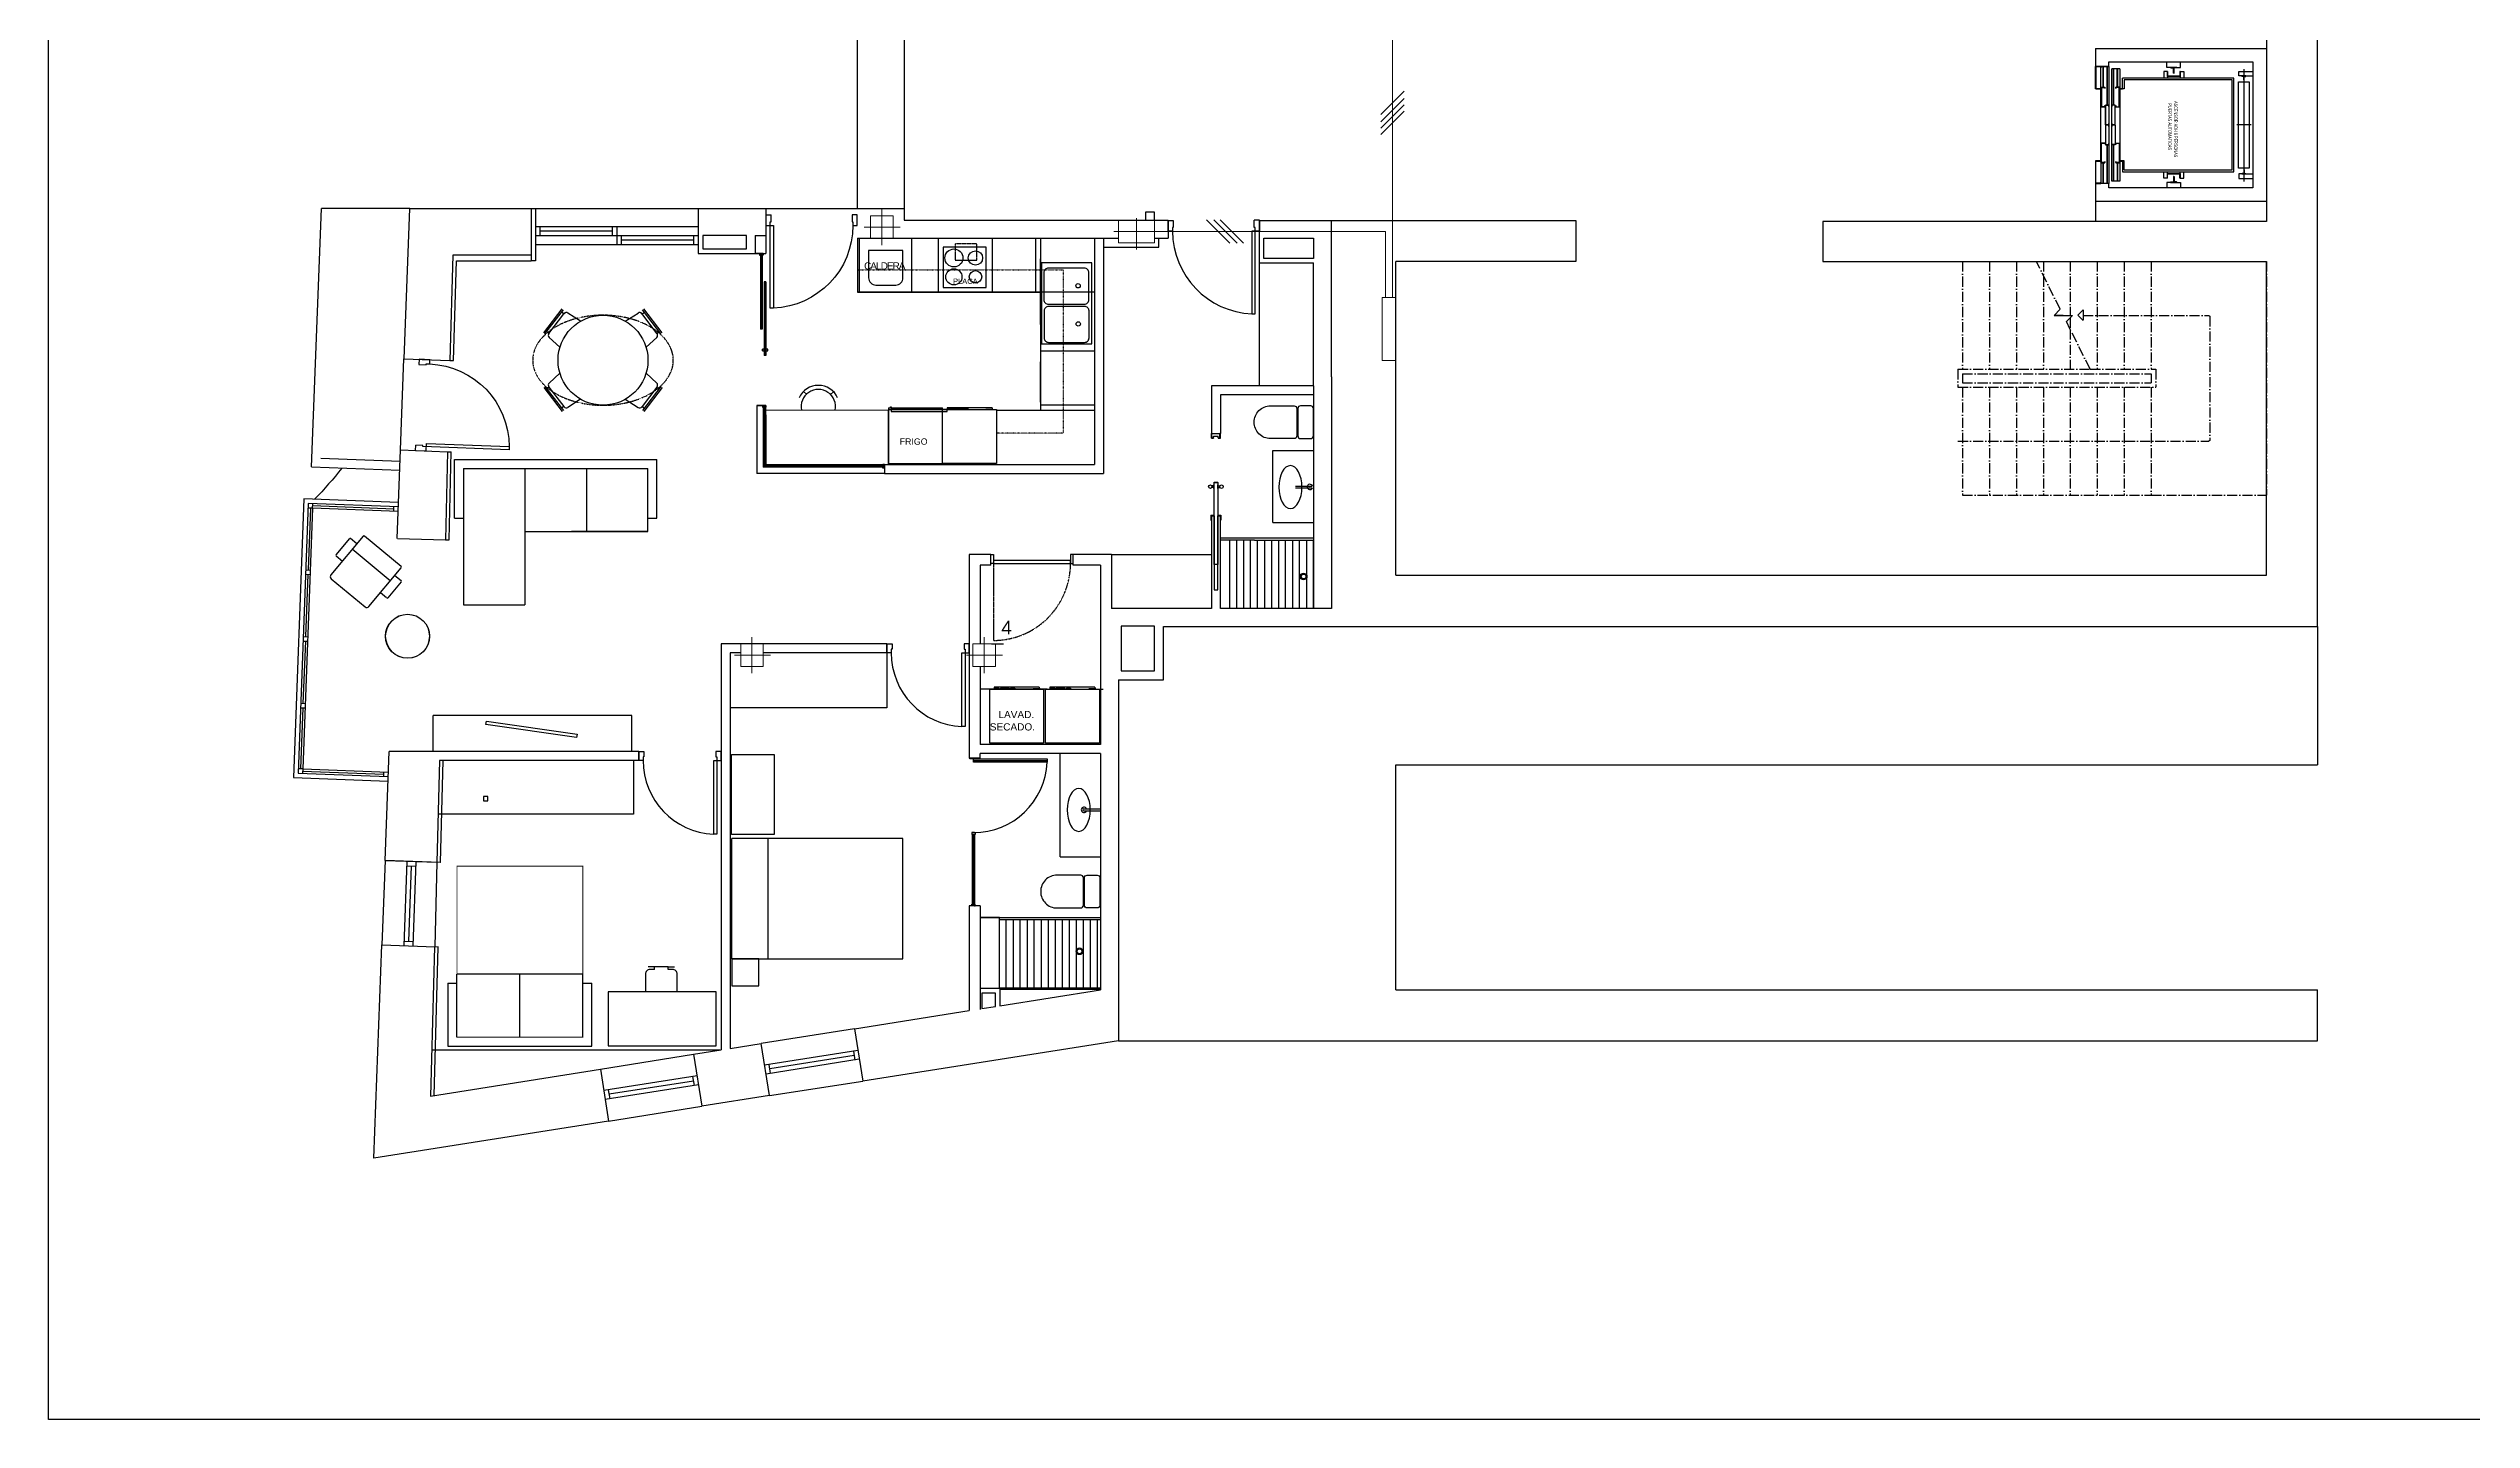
# Model space of a CAD drawing. Header units: millimetres. Extents: x 35844 to 119942, y 7566 to 131569.
# Drawn here: x 35844 to 62790, y 71242 to 86484 of the extents above; entities that cross this region are included whole.
import ezdxf

# ---------------------------------------------------------------- set-up
doc = ezdxf.new("R2010")
doc.units = ezdxf.units.MM
doc.linetypes.add('ACAD_ISO03W100', pattern=[30, 12, -18])
doc.linetypes.add('LTYPE_6', pattern=[168.75, 112.5, -28.125, 0, -28.125])
for name, color, linetype, lineweight in [('2. RITX_Secundarios', 3, 'Continuous', 9), ('5. CaSe_TBA_Coaxial', 30, 'Continuous', 9), ('5. Re_Secundario_vivienda', 5, 'Continuous', 9), ('6. PROYECCIÓN', 251, 'Continuous', 9), ('ESTR REFORMADO', 1, 'Continuous', 18), ('MURO', 1, 'Continuous', 0), ('MURO MODIF', 1, 'Continuous', 0)]:
    doc.layers.add(name, color=color, linetype=linetype, lineweight=lineweight)
for name, color, linetype in [('5. CaSe_RTV', 94, 'Continuous'), ('5. CaSe_STDP', 6, 'Continuous'), ('5. CaSe_TBA_Fibra', 8, 'Continuous'), ('Ascensor', 6, 'Continuous'), ('LAYER_3', 15, 'LTYPE_6')]:
    doc.layers.add(name, color=color, linetype=linetype)
doc.styles.get("Standard").update_dxf_attribs({"font": 'arial.ttf', "height": 500})
doc.styles.add('texto 2', font='arial.ttf', dxfattribs={"height": 0.06})

# ---------------------------------------------------------------- blocks, each defined once
blk = doc.blocks.new('A$C0D012787')
blk.add_lwpolyline([(0.047, 0.08), (0.047, 0.9), (0.082, 0.9), (0.082, 0.08)], close=True)
for points in [[(0.047, 0.08), (0, 0.08), (0, -0.02), (0.057, -0.02), (0.057, 0.04), (0.047, 0.04), (0.047, 0.08)], [(0.868, 0.08), (0.915, 0.08), (0.915, -0.02), (0.858, -0.02), (0.858, 0.04), (0.868, 0.04), (0.868, 0.08)]]:
    blk.add_lwpolyline(points)
blk.add_arc((0.047, 0.08), 0.821, 0.0273, 87.4878)
blk = doc.blocks.new('p')
at = {"layer": 'ESTR REFORMADO', "color": 8}
for points in [[(-0.195, 0), (0.205, 0)], [(0, -0.2), (0, 0.2)]]:
    blk.add_lwpolyline(points, dxfattribs=at)
at = {"layer": 'MURO MODIF'}
blk.add_lwpolyline([(-0.125, -0.125), (-0.125, 0.125), (0.125, 0.125), (0.125, -0.125)], close=True, dxfattribs=at)
blk = doc.blocks.new('A$C6F746D9D')
at = {"linetype": 'ByBlock'}
for p, q in [((0.005, 1.049), (0.125, 1.049)), ((0.005, 1.049), (0.005, 0.991)), ((0.085, 0.991), (0.005, 0.991)), ((1.045, 1.001), (0.085, 1.001)), ((0.085, 1.001), (0.085, 0.991)), ((0.125, 1.049), (0.125, 0.966)), ((0.125, 0.966), (1.045, 0.966)), ((1.045, 0.966), (1.045, 1.001))]:
    blk.add_line(p, q, dxfattribs=at)
blk.add_lwpolyline([(0.086, 0.091), (0.086, 0.081), (0.126, 0.081), (0.126, 0.034), (0.006, 0.034), (0.006, 0.091)], close=True, dxfattribs=at)
blk.add_arc((0.124, 1.003), 0.921, 270.1171, 357.7518)
blk = doc.blocks.new('pilar pantalla')
at = {"layer": '6. PROYECCIÓN'}
for points in [[(0, 0.125), (0, -0.075), (0, -0.225)], [(-0.25, -0.025), (0.15, -0.025), (0.25, -0.025)]]:
    blk.add_lwpolyline(points, dxfattribs=at)
at = {"layer": 'ESTR REFORMADO'}
blk.add_lwpolyline([(-0.2, 0.1), (0.2, 0.1), (0.2, -0.15), (-0.2, -0.15)], close=True, dxfattribs=at)
blk = doc.blocks.new('lavad. i')
for p, q in [((-0.3, -0.65), (-0.3, -0.05)), ((-0.3, -0.05), (0.3, -0.05)), ((0.3, -0.05), (0.3, -0.65)), ((0.3, -0.65), (-0.3, -0.65)), ((-0.26, -0.652, 0), (-0.26, -0.65)), ((-0.26, -0.652, 0), (-0.182, -0.652, 0)), ((-0.25, -0.67, -0.318), (-0.25, -0.652, 0)), ((-0.25, -0.67), (0.25, -0.67)), ((-0.182, -0.652, 0), (-0.182, -0.65)), ((0.02, -0.662), (0.02, -0.65)), ((0.02, -0.662), (0.067, -0.662)), ((0.067, -0.662), (0.067, -0.65)), ((0.083, -0.662), (0.083, -0.65)), ((0.083, -0.662), (0.181, -0.662)), ((0.181, -0.662), (0.181, -0.65)), ((0.197, -0.662), (0.197, -0.65)), ((0.197, -0.662), (0.245, -0.662)), ((0.245, -0.662), (0.245, -0.65)), ((0.25, -0.67), (0.25, -0.65))]:
    blk.add_line(p, q)
blk = doc.blocks.new('frig. i')
for p, q in [((-0.345, -0.05), (0.255, -0.05)), ((-0.345, -0.67), (-0.345, -0.05)), ((0.255, -0.05), (0.255, -0.67)), ((-0.345, -0.65), (0.255, -0.65)), ((-0.345, -0.67), (0.255, -0.67)), ((-0.325, -0.67), (-0.325, -0.68)), ((-0.325, -0.68), (-0.315, -0.68)), ((-0.315, -0.68), (-0.315, -0.67))]:
    blk.add_line(p, q)
blk = doc.blocks.new('WC')
for points in [[(-0.214, -0.183), (-0.477, -0.183, -0.414214), (-0.659, 0), (-0.659, 0, -0.414214), (-0.477, 0.182), (-0.214, 0.182, -0.414214), (-0.184, 0.152), (-0.184, -0.153, -0.414214)], [(-0.143, -0.183), (-0.03, -0.183, 0.414214), (0, -0.153), (0, 0.152, 0.414214), (-0.03, 0.182), (-0.143, 0.182, 0.414214), (-0.173, 0.152), (-0.173, -0.153, 0.414214)]]:
    blk.add_lwpolyline(points, format="xyb", close=True)
blk = doc.blocks.new('inodoro')
at = {"rotation": 179.9999999999821}
blk.add_blockref('WC', (0, 0.1525), dxfattribs=at)
blk = doc.blocks.new('A$C7A17705F')
at = {"color": 0}
for p, q in [((0, 3430), (2600, 3430)), ((600, 2790), (610, 2800)), ((600, 1393), (600, 2790)), ((610, 2800), (1990, 2800)), ((1990, 2800), (2000, 2790)), ((2000, 0), (2000, 2790)), ((1200, 1472), (1200, 2200)), ((1200, 2200), (1400, 2200)), ((1400, 0), (1400, 2200)), ((0, 2150), (1200, 2150)), ((1250, 50), (1250, 2150)), ((1250, 2150), (1350, 2150)), ((1350, 50), (1350, 2150)), ((1400, 2150), (2600, 2150)), ((0, 1850), (1200, 1850)), ((1400, 1850), (2600, 1850)), ((0, 1550), (1200, 1550)), ((1200, 0), (1200, 1472)), ((1400, 1550), (2600, 1550)), ((0, 1250), (600, 1250)), ((600, 1172), (600, 1275)), ((600, 1072), (600, 1172)), ((625, 1250), (757, 1250)), ((757, 1250), (1200, 1250)), ((1400, 1250), (2600, 1250)), ((0, 950), (1200, 950)), ((1400, 950), (2600, 950)), ((0, 650), (1200, 650)), ((1400, 650), (2600, 650)), ((0, 350), (1200, 350)), ((1400, 350), (2600, 350)), ((0, 50), (1200, 50)), ((1250, 50), (1350, 50)), ((1400, 50), (2600, 50)), ((1200, 0), (1400, 0))]:
    blk.add_line(p, q, dxfattribs=at)
for p, q in [((0, 50), (0, 3430)), ((2600, 2150), (2600, 3430)), ((2600, 50), (2600, 2150)), ((540, 1393), (656, 1393)), ((598, 1335), (540, 1393)), ((656, 1393), (598, 1335)), ((1200, 1472), (757, 1250)), ((533, 1138), (0, 872)), ((600, 1072), (533, 1138)), ((669, 1206), (600, 1275)), ((600, 1172), (600, 1072)), ((757, 1250), (669, 1206))]:
    blk.add_line(p, q)

msp = doc.modelspace()

# ---------------------------------------------------------------- linework, layer by layer
for p, q in [((44838, 86706), (44838, 84706)), ((45361, 86706), (45361, 84706)), ((60508, 86706), (60508, 84562)), ((39862, 84706), (38880, 84706)), ((41212, 84706), (41212, 84186)), ((41262, 84706), (43070, 84706)), ((43070, 84706), (43846, 84706)), ((43070, 84706), (43070, 84406)), ((43823, 84706), (43823, 84206)), ((43823, 84706), (44838, 84706)), ((44838, 84706), (45361, 84706)), ((45361, 84706), (45361, 84574)), ((48042, 84664), (48042, 84574)), ((48142, 84664), (48042, 84664)), ((48142, 84574), (48142, 84664)), ((58608, 84784), (58608, 84562)), ((41263, 84506), (43070, 84506)), ((41263, 84406), (43070, 84406)), ((41263, 84406), (43070, 84406)), ((41313, 84406), (41313, 84506)), ((41313, 84456), (42117, 84456)), ((42117, 84406), (42117, 84506)), ((42167, 84406), (42167, 84506)), ((42167, 84306), (42167, 84406)), ((42217, 84306), (42217, 84406)), ((42217, 84356), (43020, 84356)), ((43020, 84306), (43020, 84406)), ((43705, 84406), (43823, 84406)), ((43705, 84406), (43705, 84206)), ((44840, 84374), (47742, 84374)), ((44840, 84374), (44840, 83774)), ((44860, 84374), (44860, 83774)), ((45361, 84574), (48296, 84574)), ((45440, 84374), (45440, 83774)), ((45740, 84374), (45740, 83774)), ((46340, 84374), (46340, 83774)), ((46820, 84374), (46820, 83774)), ((46877, 84374), (46877, 83774)), ((47477, 84374), (47477, 81860)), ((47577, 84374), (47577, 81759)), ((48142, 84374), (48296, 84374)), ((48296, 84574), (48296, 84505)), ((48296, 84574), (48296, 84374)), ((49311, 84100), (49311, 84574)), ((49311, 84573), (50111, 84573)), ((50111, 82833), (50111, 84573)), ((50111, 84573), (52828, 84573)), ((52828, 84573), (52828, 84117)), ((60508, 84562), (55577, 84562)), ((55577, 84562), (55577, 84117)), ((41212, 84186), (41212, 84124)), ((41263, 84306), (43070, 84306)), ((43605, 84206), (43823, 84206)), ((43752, 84206), (43705, 84206)), ((43705, 84206), (43823, 84206)), ((43762, 84206), (43752, 84206)), ((43752, 84206), (43752, 84186)), ((43752, 84206), (43792, 84206)), ((43792, 84206), (43752, 84206)), ((43752, 84186), (43762, 84186)), ((43762, 84206), (43782, 84206)), ((43782, 84191), (43762, 84191)), ((43762, 84191), (43762, 84186)), ((43762, 84186), (43762, 83363)), ((43772, 84191), (43772, 83363)), ((43782, 84206), (43792, 84206)), ((43782, 84186), (43782, 84191)), ((43792, 84186), (43782, 84186)), ((43782, 84186), (43782, 83363)), ((43792, 84206), (43792, 84186)), ((46877, 83414), (46877, 84145)), ((49311, 82733), (49311, 84100)), ((49311, 84100), (49911, 84100)), ((49911, 82733), (49911, 84100)), ((50111, 84245), (50111, 84245)), ((50827, 80627), (50827, 84117)), ((52828, 84117), (50827, 84117)), ((55577, 84117), (60508, 84117)), ((60508, 80627), (60508, 84117)), ((43823, 83889), (43803, 83889)), ((43803, 83889), (43803, 83069)), ((43813, 83889), (43813, 83069)), ((43823, 83889), (43823, 83536)), ((41353, 83321), (41557, 83588)), ((41365, 83311), (41570, 83578)), ((41410, 83317), (41576, 83533)), ((41576, 83533), (41550, 83553)), ((41578, 83535), (41576, 83533)), ((41762, 83452), (41620, 83543)), ((42259, 83452), (42401, 83543)), ((42444, 83535), (42446, 83533)), ((42446, 83533), (42471, 83553)), ((42611, 83317), (42446, 83533)), ((42656, 83311), (42452, 83578)), ((42669, 83321), (42464, 83588)), ((43823, 83536), (43823, 83069)), ((46427, 83774), (44840, 83774)), ((44840, 83774), (44860, 83774)), ((44850, 83774), (45170, 83774)), ((46357, 83774), (44860, 83774)), ((45461, 83774), (44940, 83774)), ((44940, 83774), (45540, 83774)), ((44960, 83774), (45860, 83774)), ((45170, 83774), (46370, 83774)), ((47477, 83774), (46377, 83774)), ((46877, 83774), (46427, 83774)), ((46877, 83774), (46427, 83774)), ((46877, 83774), (46427, 83774)), ((46752, 83774), (46877, 83774)), ((46877, 83645), (46877, 83185)), ((41410, 83317), (41385, 83337)), ((41409, 83315), (41410, 83317)), ((41532, 83162), (41412, 83272)), ((42490, 83162), (42609, 83272)), ((42611, 83317), (42637, 83337)), ((42613, 83315), (42611, 83317)), ((43782, 83363), (43762, 83363)), ((39759, 82021), (39798, 83035)), ((39798, 83035), (40309, 83016)), ((40309, 83016), (40349, 83014)), ((43803, 83141), (43783, 83141)), ((43783, 83121), (43783, 83141)), ((43783, 83121), (43803, 83121)), ((43803, 83121), (43803, 83141)), ((43823, 83069), (43803, 83069)), ((43843, 83141), (43823, 83141)), ((43823, 83121), (43843, 83121)), ((43843, 83121), (43843, 83141)), ((46877, 83185), (46877, 83063)), ((47477, 83119), (46877, 83119)), ((46877, 83063), (46877, 82532)), ((46877, 82552), (46877, 83002)), ((41365, 82726), (41570, 82459)), ((41409, 82722), (41410, 82720)), ((41532, 82875), (41412, 82765)), ((42656, 82726), (42452, 82459)), ((42490, 82875), (42609, 82765)), ((42613, 82722), (42611, 82720)), ((48777, 82733), (48776, 82205)), ((49911, 82733), (48777, 82733)), ((49911, 82733), (49911, 80259)), ((50111, 82833), (50111, 80259)), ((41353, 82716), (41557, 82449)), ((41410, 82720), (41385, 82700)), ((41410, 82720), (41576, 82504)), ((41576, 82504), (41550, 82484)), ((41578, 82502), (41576, 82504)), ((41762, 82584), (41620, 82494)), ((42259, 82584), (42401, 82494)), ((42444, 82502), (42446, 82504)), ((42611, 82720), (42446, 82504)), ((42446, 82504), (42471, 82484)), ((42669, 82716), (42464, 82449)), ((42611, 82720), (42637, 82700)), ((43823, 82516), (43723, 82516)), ((43723, 82516), (43823, 82516)), ((43823, 82516), (43723, 82516)), ((43723, 82516), (43723, 82411)), ((43793, 82516), (43783, 82516)), ((43783, 82516), (43783, 82496)), ((43783, 82496), (43793, 82496)), ((43813, 82516), (43793, 82516)), ((43793, 82496), (43793, 82501)), ((43793, 82501), (43813, 82501)), ((43793, 82501), (43793, 81829)), ((43803, 82501), (43803, 81839)), ((43813, 82516), (43823, 82516)), ((43813, 82501), (43813, 82496)), ((43813, 82501), (43813, 81849)), ((43823, 82496), (43813, 82496)), ((43823, 82516), (43823, 82496)), ((43823, 82411), (43823, 82496)), ((45187, 82460), (43823, 82463)), ((44273, 82640), (44240, 82671)), ((44542, 82638), (44576, 82666)), ((45187, 81860), (45187, 82460)), ((45837, 82470), (45216, 82470)), ((45216, 82470), (45216, 82450)), ((45837, 82450), (45837, 82470)), ((46407, 82459), (46387, 82459)), ((47477, 82459), (46407, 82459)), ((46877, 82459), (46857, 82459)), ((46877, 82552), (46877, 82459)), ((47477, 82519), (46877, 82519)), ((48877, 82633), (48877, 82205)), ((49911, 82633), (48877, 82633)), ((43723, 82411), (43723, 81759)), ((43823, 82411), (43823, 81859)), ((45216, 82450), (45837, 82450)), ((46407, 82209), (46387, 82209)), ((48776, 82150), (48776, 82205)), ((48781, 82205), (48776, 82205)), ((48776, 82205), (48877, 82205)), ((48781, 82155), (48781, 82205)), ((48781, 82155), (48781, 82205)), ((48871, 82155), (48871, 82205)), ((48871, 82155), (48871, 82205)), ((48876, 82205), (48871, 82205)), ((48876, 82150), (48876, 82205)), ((38875, 81929), (39756, 81896)), ((39759, 82021), (40282, 82001)), ((40282, 82001), (40322, 82000)), ((42610, 81264), (42610, 81914)), ((48776, 82150), (48801, 82150)), ((48781, 82155), (48801, 82155)), ((48781, 82155), (48801, 82155)), ((48801, 82155), (48801, 82175)), ((48801, 82175), (48851, 82175)), ((48801, 82155), (48801, 82150)), ((48851, 82155), (48851, 82175)), ((48851, 82155), (48871, 82155)), ((48851, 82155), (48851, 82150)), ((48851, 82150), (48876, 82150)), ((49461, 81214), (49461, 82014)), ((49461, 82014), (49911, 82014)), ((38771, 81833), (39752, 81796)), ((40460, 81814), (40460, 81114)), ((41143, 81814), (41143, 81114)), ((41827, 81814), (41827, 81114)), ((42510, 81114), (42510, 81814)), ((42510, 81114), (42510, 81814)), ((42510, 81114), (42510, 81814)), ((42610, 81264), (42610, 81814)), ((45143, 81759), (43723, 81759)), ((44661, 81829), (43793, 81829)), ((45128, 81839), (43803, 81839)), ((45128, 81849), (43813, 81849)), ((43823, 81859), (45123, 81860)), ((45123, 81830), (44661, 81829)), ((45143, 81860), (45123, 81860)), ((45123, 81860), (45123, 81850)), ((45123, 81850), (45128, 81850)), ((45123, 81820), (45123, 81830)), ((45128, 81830), (45123, 81830)), ((45143, 81820), (45123, 81820)), ((45128, 81850), (45128, 81830)), ((45143, 81850), (45143, 81860)), ((45143, 81820), (45143, 81860)), ((45143, 81860), (45143, 81759)), ((45143, 81859), (47477, 81859)), ((45143, 81830), (45143, 81850)), ((45143, 81830), (45143, 81820)), ((45143, 81820), (45143, 81759)), ((45143, 81759), (47577, 81759)), ((48807, 81658), (48807, 81663)), ((48807, 81663), (48847, 81663)), ((48807, 81658), (48847, 81658)), ((48847, 81658), (48847, 81663)), ((38782, 81373), (38732, 81375)), ((38782, 81373), (38783, 81423)), ((48805, 81623), (48782, 81623)), ((48805, 81603), (48782, 81603)), ((48807, 81633), (48805, 81633)), ((48805, 81593), (48805, 81633)), ((48807, 81593), (48805, 81593)), ((48847, 81633), (48849, 81633)), ((48847, 81593), (48849, 81593)), ((48849, 81593), (48849, 81633)), ((48849, 81623), (48871, 81623)), ((48849, 81603), (48871, 81603)), ((49711, 81618), (49898, 81618)), ((49711, 81598), (49898, 81598)), ((40360, 81264), (40460, 81264)), ((40460, 81114), (40460, 80297)), ((41143, 81114), (42510, 81114)), ((42510, 81114), (41660, 81114)), ((42510, 81264), (42610, 81264)), ((48772, 81294), (48772, 81239)), ((48772, 81294), (48802, 81294)), ((48777, 81289), (48777, 80259)), ((48777, 81289), (48807, 81289)), ((48777, 81289), (48777, 81239)), ((48777, 81289), (48777, 81239)), ((48777, 81289), (48802, 81289)), ((48782, 81289), (48802, 81289)), ((48802, 81289), (48802, 81294)), ((48847, 81289), (48877, 81289)), ((48852, 81294), (48882, 81294)), ((48852, 81289), (48852, 81294)), ((48852, 81289), (48877, 81289)), ((48877, 80259), (48877, 81289)), ((48877, 81289), (48877, 81239)), ((48877, 81289), (48877, 81239)), ((48882, 81239), (48877, 81239)), ((48882, 81294), (48882, 81239)), ((49461, 81214), (49911, 81214)), ((39344, 81062), (38985, 80632)), ((39190, 81034), (39043, 80857)), ((39044, 80843), (39113, 80785)), ((39273, 80977), (39204, 81035)), ((39645, 80564), (39222, 80916)), ((39765, 80724), (39358, 81063)), ((39727, 81037), (40259, 81023)), ((40259, 81023), (40300, 81022)), ((46084, 80860), (46084, 78595)), ((46324, 80740), (46324, 80860)), ((47239, 80740), (47239, 80860)), ((47664, 80860), (47664, 80259)), ((47664, 80860), (48777, 80860)), ((49236, 81039), (48877, 81039)), ((48877, 80259), (48877, 81019)), ((49256, 81019), (48877, 81019)), ((48877, 80259), (48877, 81019)), ((48979, 81019), (48979, 80259)), ((49057, 81019), (49057, 80259)), ((49135, 81019), (49135, 80259)), ((49213, 80259), (49213, 81019)), ((49911, 81039), (49236, 81039)), ((49256, 81019), (49911, 81019)), ((49291, 80259), (49291, 81019)), ((49369, 80259), (49369, 81019)), ((49447, 80259), (49447, 81019)), ((49525, 80259), (49525, 81019)), ((49602, 80259), (49602, 81019)), ((49683, 80259), (49683, 81019)), ((49758, 80259), (49758, 81019)), ((49836, 80259), (49836, 81019)), ((49911, 80259), (49911, 81019)), ((38704, 80638), (38754, 80636)), ((38706, 80688), (38756, 80686)), ((38989, 80589), (39366, 80276)), ((39408, 80280), (39766, 80710)), ((39696, 80626), (39765, 80568)), ((46204, 80740), (46204, 79865)), ((47544, 80740), (47544, 78745)), ((50827, 80627), (60508, 80627)), ((39605, 80376), (39536, 80433)), ((39766, 80554), (39619, 80377)), ((40460, 80297), (41143, 80297)), ((48777, 80259), (47664, 80259)), ((48244, 80059), (50469, 80059)), ((50111, 80259), (48877, 80259)), ((61075, 80059), (61075, 78519)), ((38676, 79896), (38726, 79894)), ((38677, 79946), (38727, 79944)), ((43324, 79865), (43324, 75350)), ((45169, 79865), (43324, 79865)), ((43424, 79765), (43424, 75366)), ((43542, 79765), (43424, 79765)), ((45169, 79765), (43792, 79765)), ((45169, 79865), (45169, 79765)), ((45169, 79765), (45169, 79152)), ((46330, 79864), (46466, 79864)), ((46204, 79615), (46204, 78745)), ((46351, 79362), (46201, 79362)), ((46951, 79362), (46351, 79362)), ((46974, 79362), (47574, 79362)), ((47744, 79466), (47744, 75453)), ((38647, 79154), (38697, 79152)), ((38649, 79204), (38699, 79202)), ((45169, 79152), (43424, 79152)), ((47544, 78745), (46204, 78745)), ((38672, 78476), (38622, 78477)), ((38672, 78476), (38670, 78426)), ((42409, 78670), (39634, 78670)), ((42409, 78570), (40193, 78570)), ((42352, 78570), (42352, 77970)), ((42409, 78670), (42409, 78570)), ((46204, 78595), (46084, 78595)), ((46090, 78586), (46090, 78595)), ((46131, 78586), (46090, 78586)), ((46131, 78586), (46131, 78595)), ((46131, 78569), (46951, 78569)), ((47544, 78645), (46204, 78645)), ((46204, 78595), (46204, 78645)), ((47094, 77497), (47094, 78645)), ((47544, 78645), (47544, 76019)), ((50828, 78519), (61075, 78519)), ((50828, 76019), (50828, 78519)), ((42352, 77970), (40177, 77970)), ((47357, 78029), (47544, 78029)), ((47357, 78009), (47544, 78009)), ((45345, 77702), (43445, 77702)), ((43445, 76364), (43445, 77702)), ((43844, 77702), (43844, 76364)), ((45345, 76364), (45345, 77702)), ((46121, 77766), (46111, 77766)), ((46111, 77766), (46111, 77746)), ((46111, 77746), (46121, 77746)), ((46111, 77746), (46121, 77746)), ((46141, 77766), (46121, 77766)), ((46121, 77746), (46121, 77751)), ((46121, 77751), (46141, 77751)), ((46121, 76972), (46121, 77751)), ((46131, 76967), (46131, 77751)), ((46141, 77766), (46151, 77766)), ((46141, 77751), (46141, 77746)), ((46141, 77751), (46141, 76967)), ((46151, 77746), (46141, 77746)), ((46151, 77746), (46141, 77746)), ((46151, 77766), (46151, 77746)), ((39589, 77457), (39553, 76518)), ((39588, 77457), (40168, 77437)), ((40204, 77434), (39588, 77457)), ((39828, 77449), (39797, 76508)), ((39826, 77399), (39926, 77395)), ((39876, 77397), (39849, 76557)), ((39928, 77445), (39897, 76505)), ((40143, 76495), (40168, 77437)), ((47094, 77497), (47544, 77497)), ((46084, 76952), (46084, 75788)), ((46204, 76952), (46084, 76952)), ((46111, 76952), (46111, 76972)), ((46121, 76972), (46111, 76972)), ((46121, 76952), (46111, 76952)), ((46121, 76972), (46121, 76967)), ((46121, 76967), (46141, 76967)), ((46141, 76952), (46121, 76952)), ((46141, 76967), (46141, 76972)), ((46151, 76972), (46141, 76972)), ((46141, 76952), (46151, 76952)), ((46151, 76952), (46151, 76972)), ((46204, 76952), (46204, 76033)), ((46204, 76952), (46204, 75800)), ((46204, 76822), (47544, 76822)), ((46422, 76822), (46204, 76822)), ((46422, 76030), (46422, 76822)), ((46422, 76802), (47544, 76802)), ((46489, 76802), (46489, 76042)), ((46572, 76802), (46572, 76042)), ((46650, 76042), (46650, 76802)), ((46728, 76802), (46728, 76042)), ((46805, 76042), (46805, 76802)), ((46883, 76802), (46883, 76042)), ((46961, 76802), (46961, 76042)), ((47039, 76802), (47039, 76042)), ((47117, 76802), (47117, 76042)), ((47195, 76802), (47195, 76042)), ((47273, 76802), (47273, 76042)), ((47302, 76802), (47544, 76802)), ((47351, 76802), (47351, 76042)), ((47429, 76802), (47429, 76042)), ((47506, 76802), (47506, 76042)), ((39799, 76558), (39899, 76555)), ((39552, 76518), (40143, 76495)), ((42583, 76274), (42513, 76274)), ((42583, 76244), (42583, 76274)), ((42735, 76274), (42583, 76274)), ((42735, 76244), (42735, 76274)), ((42735, 76274), (42805, 76274)), ((43445, 76364), (45345, 76364)), ((40287, 76093), (40387, 76093)), ((40287, 76093), (40287, 75393)), ((40387, 75493), (40387, 76193)), ((41087, 75493), (41087, 76193)), ((41787, 75493), (41787, 76193)), ((41787, 76093), (41887, 76093)), ((41887, 75393), (41887, 76093)), ((46424, 76033), (46204, 76033)), ((46422, 76042), (47544, 76042)), ((47544, 76022), (46422, 76022)), ((46424, 76033), (46424, 75842)), ((47544, 76033), (46424, 76033)), ((50828, 76019), (60508, 76019)), ((60508, 76019), (61075, 76019)), ((61075, 75453), (61075, 76019)), ((44808, 75585), (43770, 75422)), ((44808, 75585), (44899, 75005)), ((47744, 75453), (61075, 75453)), ((43314, 75348), (40108, 75348)), ((41982, 75137), (43019, 75302)), ((43019, 75302), (43111, 74724)), ((43862, 74842), (43771, 75421)), ((44845, 75344), (43808, 75181)), ((44861, 75246), (43824, 75082)), ((43873, 75090), (43858, 75189)), ((44804, 75287), (43866, 75139)), ((44796, 75337), (44812, 75238)), ((41982, 75137), (42074, 74560)), ((43057, 75062), (42021, 74898)), ((43073, 74963), (42036, 74799)), ((43016, 75005), (42078, 74857)), ((43008, 75054), (43024, 74955)), ((43862, 74842), (44899, 75005)), ((42070, 74906), (42086, 74807)), ((42074, 74560), (43111, 74724))]:
    msp.add_line(p, q)
at = {"linetype": 'ACAD_ISO03W100', "ltscale": 0.009}
for p, q in [((44840, 84024), (47127, 84024)), ((47127, 84024), (47127, 82209)), ((47127, 82209), (46407, 82209))]:
    msp.add_line(p, q, dxfattribs=at)
at = {"ltscale": 0.02}
msp.add_line((48772, 81239), (48777, 81239), dxfattribs=at)
at = {"linetype": 'ACAD_ISO03W100', "ltscale": 0.005}
msp.add_line((46353, 80830), (46353, 79902), dxfattribs=at)
for points in [[(35844, 100942), (77844, 100942), (77844, 71242), (35844, 71242)], [(43605, 84406), (43120, 84406), (43120, 84256), (43605, 84256)], [(49911, 84374), (49911, 84150), (49360, 84150), (49360, 84374)], [(45793, 84275), (45793, 83825), (46273, 83825), (46273, 84275)], [(47446, 84101), (46889, 84101), (46889, 83201), (47446, 83201)], [(47211, 80790), (46353, 80790), (46353, 80760), (47211, 80760)], [(48144, 80060), (47774, 80060), (47774, 79566), (48144, 79566)], [(40714, 79006), (41724, 78861), (41718, 78823), (40709, 78967)], [(43440, 78636), (43914, 78636), (43914, 77746), (43440, 77746)], [(46131, 78586), (46951, 78586), (46951, 78551), (46131, 78551)], [(40732, 78168), (40682, 78168), (40682, 78118), (40732, 78118)], [(43445, 76064), (43745, 76064), (43745, 76364), (43445, 76364)], [(42069, 75996), (42069, 75396), (43269, 75396), (43269, 75996)], [(46224, 75980), (46224, 75811), (46374, 75835), (46374, 75980)]]:
    msp.add_lwpolyline(points, close=True)
for points in [[(50469, 80059), (61075, 80059), (61075, 84706), (61075, 86706)], [(38771, 81833), (38880, 84706)], [(39799, 83035), (39862, 84706), (41212, 84706)], [(41212, 84706), (41262, 84706), (41262, 84124), (41212, 84124)], [(43070, 84406), (43070, 84206), (43605, 84206)], [(47577, 84280), (47577, 84274), (48192, 84274), (48192, 84374)], [(41212, 84186), (40343, 84186), (40309, 83016)], [(40349, 83014), (40382, 84124), (41212, 84124)], [(45461, 83774), (46752, 83774)], [(39723, 81038), (39760, 82021)], [(40282, 82001), (40259, 81023)], [(40300, 81022), (40322, 82000)], [(39738, 81437), (38685, 81477), (38568, 78379), (39621, 78340)], [(39736, 81387), (38733, 81425), (38620, 78427), (39623, 78389)], [(38757, 81374), (38731, 80687)], [(39686, 81364), (38783, 81398)], [(39685, 81339), (39686, 81389)], [(39735, 81337), (38782, 81373), (38672, 78476), (39625, 78439)], [(41143, 81114), (41143, 80297)], [(48807, 81289), (48807, 80465), (48847, 80465), (48847, 81289)], [(46324, 80860), (46084, 80860)], [(46324, 80860), (46353, 80860), (46353, 80760), (46324, 80760)], [(47239, 80860), (47210, 80860), (47210, 80760), (47239, 80760)], [(47664, 80860), (47239, 80860)], [(38729, 80637), (38702, 79945)], [(46324, 80740), (46204, 80740)], [(47544, 80740), (47239, 80740)], [(47744, 79466), (48244, 79466), (48244, 80059)], [(38701, 79895), (38674, 79203)], [(38672, 79153), (38647, 78476)], [(40121, 78670), (40121, 79070)], [(42333, 78670), (42333, 79070), (40121, 79070)], [(38671, 78451), (39574, 78416)], [(39573, 78391), (39575, 78441)], [(39588, 77457), (39634, 78670)], [(40193, 78570), (40163, 77435)], [(40204, 77434), (40234, 78570)], [(40208, 77436), (40168, 77437)], [(42074, 74560), (39462, 74149), (39552, 76518)], [(40138, 76496), (40094, 74838), (41982, 75137)], [(40135, 74844), (40179, 76494)], [(40183, 76494), (40143, 76495)], [(41787, 76193), (40387, 76193), (40387, 76193)], [(46424, 75842), (47544, 76019)], [(44808, 75585), (46084, 75788)], [(47744, 75453), (44899, 75005)], [(40287, 75393), (41787, 75393), (41887, 75393)], [(43019, 75302), (43324, 75350)], [(43424, 75366), (43771, 75421)], [(43862, 74842), (43111, 74724)]]:
    msp.add_lwpolyline(points)
for points in [[(45045, 83854), (45266, 83854, 0.414214), (45346, 83934), (45346, 84237), (44965, 84237), (44965, 83934, 0.414214)], [(46914, 83991), (46914, 83691, 0.414214), (46964, 83641), (47364, 83641, 0.414214), (47414, 83691), (47414, 83991, 0.414214), (47364, 84041), (46964, 84041, 0.414214)], [(46916, 83567), (46916, 83267, 0.414214), (46966, 83217), (47366, 83217, 0.414214), (47416, 83267), (47416, 83567, 0.414214), (47366, 83617), (46966, 83617, 0.414214)]]:
    msp.add_lwpolyline(points, format="xyb", close=True)
at = {"linetype": 'ACAD_ISO03W100', "ltscale": 0.002}
msp.add_lwpolyline([(46169, 84311), (45928, 84311), (45928, 84132), (46169, 84132)], close=True, dxfattribs=at)
at = {"flags": 128}
for points in [[(40360, 81264), (40360, 81914), (42610, 81914)], [(40460, 81814), (42510, 81814)]]:
    msp.add_lwpolyline(points, dxfattribs=at)
for points in [[(39107, 81820, -0.0257), (38804, 81473, -0.0257)], [(42583, 76244), (42533, 76244, 0.414214), (42483, 76194), (42483, 75996)], [(42835, 75996), (42835, 76194, 0.414214), (42785, 76244), (42735, 76244)]]:
    msp.add_lwpolyline(points, format="xyb")
at = {"ltscale": 0.02}
msp.add_lwpolyline([(48807, 80748), (48807, 81658), (48847, 81658), (48847, 80748)], close=True, dxfattribs=at)
at = {"linetype": 'ACAD_ISO03W100', "ltscale": 0.001, "const_width": 10}
msp.add_lwpolyline([(40387, 75493), (40387, 77393), (41787, 77393), (41787, 75493)], close=True, dxfattribs=at)
for centre, radius in [((45913, 84155), 100), ((46153, 84155), 80), ((45913, 83945), 90), ((46153, 83945), 70), ((47294, 83846), 24.7), ((42011, 83018), 500), ((47296, 83422), 24.7), ((48765, 81613), 20), ((48889, 81613), 20), ((49802, 80614), 37), ((49802, 80614), 26.4), ((39837, 79950), 244), ((39838, 79950), 244), ((47310, 76447), 37), ((47310, 76447), 26.4)]:
    msp.add_circle(centre, radius)
for centre, radius, start, end in [((41603, 83516), 32, 57.5931, 142.5135), ((42419, 83516), 32, 37.4866, 122.4069), ((41434, 83296), 32, 142.5135, 227.4339), ((42587, 83296), 32, 312.5662, 37.4866), ((41434, 82741), 32, 132.5662, 217.4866), ((42587, 82741), 32, 322.5135, 47.4339), ((44406, 82503), 236, 24.6124, 155.3876), ((41603, 82521), 32, 217.4866, 302.4069), ((42419, 82521), 32, 237.5931, 322.5135), ((44406, 82503), 191, 347.7002, 192.2998), ((49872, 81609), 30, 17.3959, 338.4265), ((49869, 81608), 10, 90, 270), ((39051, 80851), 10, 140.2286, 230.2286), ((39198, 81027), 10, 50.2286, 140.2286), ((39351, 81056), 10, 50.2286, 140.2286), ((39008, 80612), 30, 140.2286, 230.2286), ((39759, 80717), 10, 320.2286, 50.2286), ((39759, 80560), 10, 320.2286, 50.2286), ((39612, 80384), 10, 230.2286, 320.2286), ((39385, 80299), 30, 230.2286, 320.2286), ((46130, 78587), 821, 270.0274, 357.4878), ((47360, 78020), 30, 17.3959, 338.4265), ((47357, 78019), 10, 90, 270)]:
    msp.add_arc(centre, radius, start, end)
at = {"linetype": 'ACAD_ISO03W100', "ltscale": 0.005}
msp.add_arc((46353, 80760), 857, 269.9849, 2.005, dxfattribs=at)
at = {"linetype": 'ACAD_ISO03W100', "ltscale": 0.002, "extrusion": (0, 0, -1)}
msp.add_ellipse((42011, 83018), major_axis=(-782, 0), ratio=0.639731, dxfattribs=at)
at = {"extrusion": (0, 0, -1)}
for centre in [(49655, 81608), (47301, 78019)]:
    msp.add_ellipse(centre, major_axis=(0, 239), ratio=0.538824, dxfattribs=at)
at = {"layer": '2. RITX_Secundarios'}
msp.add_lwpolyline([(50677, 83717), (50827, 83717), (50827, 83017), (50677, 83017)], close=True, dxfattribs=at)
at = {"layer": '5. CaSe_RTV'}
for p, q in [((50659, 85749), (50919, 86009)), ((48983, 84319), (48723, 84579))]:
    msp.add_line(p, q, dxfattribs=at)
at = {"layer": '5. CaSe_STDP'}
for p, q in [((50659, 85668), (50919, 85928)), ((49064, 84319), (48804, 84579))]:
    msp.add_line(p, q, dxfattribs=at)
at = {"layer": '5. CaSe_TBA_Coaxial'}
for p, q in [((50659, 85597), (50919, 85857)), ((49135, 84319), (48875, 84579))]:
    msp.add_line(p, q, dxfattribs=at)
at = {"layer": '5. CaSe_TBA_Fibra'}
msp.add_line((50659, 85526), (50919, 85786), dxfattribs=at)
at = {"layer": '5. Re_Secundario_vivienda'}
for p in [(47942, 84449), (50714, 83717)]:
    msp.add_line(p, (50714, 84449), dxfattribs=at)
at = {"layer": 'Ascensor'}
for p, q in [((58608, 86484), (60508, 86484)), ((58608, 86484), (58608, 86284)), ((58608, 86284), (58758, 86284)), ((58608, 86034), (58608, 86284)), ((58608, 86284), (58668, 86284)), ((58666, 86282), (58610, 86282)), ((58610, 86282), (58610, 86036)), ((58666, 86282), (58666, 86269)), ((58666, 86269), (58668, 86269)), ((58758, 86284), (58668, 86284)), ((58668, 86049), (58668, 86284)), ((58688, 86284), (58688, 86054)), ((58698, 86054), (58698, 86284)), ((58733, 86284), (58733, 85855)), ((58743, 85855), (58743, 86284)), ((58758, 86334), (60358, 86334)), ((58758, 86284), (58758, 86334)), ((58758, 86284), (58758, 84984)), ((58878, 86259), (58788, 86259)), ((58788, 85009), (58788, 86259)), ((58803, 86259), (58803, 85855)), ((58813, 85855), (58813, 86259)), ((58848, 86055), (58848, 86259)), ((58858, 86055), (58858, 86259)), ((58878, 86259), (58878, 85009)), ((59367, 86227), (59367, 86154)), ((59407, 86227), (59367, 86227)), ((59403, 86274), (59403, 86334)), ((59443, 86274), (59403, 86274)), ((59407, 86174), (59407, 86227)), ((59407, 86227), (59410, 86227)), ((59410, 86227), (59410, 86177)), ((59478, 86274), (59443, 86274)), ((59443, 86274), (59443, 86271)), ((59446, 86268), (59443, 86271)), ((59446, 86268), (59473, 86267)), ((59475, 86265), (59473, 86267)), ((59474, 86242), (59475, 86244)), ((59474, 86209), (59474, 86242)), ((59475, 86244), (59475, 86265)), ((59513, 86274), (59478, 86274)), ((59483, 86267), (59481, 86265)), ((59481, 86244), (59481, 86265)), ((59483, 86242), (59481, 86244)), ((59510, 86268), (59483, 86267)), ((59483, 86209), (59483, 86242)), ((59513, 86271), (59510, 86268)), ((59513, 86274), (59553, 86274)), ((59513, 86274), (59513, 86271)), ((59549, 86227), (59546, 86227)), ((59546, 86227), (59546, 86177)), ((59549, 86227), (59549, 86174)), ((59549, 86227), (59589, 86227)), ((59553, 86274), (59553, 86334)), ((59589, 86227), (59589, 86154)), ((60201, 86179), (60201, 86229)), ((60201, 86229), (60358, 86229)), ((60258, 86254), (60258, 85005)), ((60358, 86334), (60358, 84934)), ((60508, 86484), (60508, 84784)), ((58668, 86034), (58608, 86034)), ((58610, 86036), (58666, 86036)), ((58668, 86049), (58666, 86049)), ((58666, 86049), (58666, 86036)), ((58668, 86034), (58668, 86049)), ((58668, 85234), (58668, 86034)), ((58673, 86054), (58713, 86054)), ((58673, 86054), (58673, 85834)), ((58675, 85836), (58675, 86052)), ((58675, 86052), (58711, 86052)), ((58711, 86052), (58711, 86039)), ((58713, 86039), (58711, 86039)), ((58713, 86054), (58713, 86039)), ((58848, 86055), (58833, 86055)), ((58833, 86055), (58833, 86040)), ((58833, 86040), (58835, 86040)), ((58835, 86040), (58835, 86053)), ((58835, 86053), (58871, 86053)), ((58858, 86055), (58848, 86055)), ((58873, 86055), (58858, 86055)), ((58871, 85837), (58871, 86053)), ((58873, 85835), (58873, 86055)), ((58878, 86049), (58880, 86049)), ((58928, 86034), (58878, 86034)), ((58880, 86049), (58880, 86036)), ((58880, 86036), (58908, 86036)), ((60148, 86154), (58908, 86154)), ((58908, 86036), (58908, 86154)), ((60128, 86134), (58928, 86134)), ((58928, 86134), (58928, 86034)), ((59407, 86174), (59407, 86154)), ((59549, 86174), (59407, 86174)), ((59546, 86177), (59410, 86177)), ((59478, 86209), (59474, 86209)), ((59478, 86209), (59483, 86209)), ((59549, 86174), (59549, 86154)), ((60128, 85134), (60128, 86134)), ((60148, 85114), (60148, 86154)), ((60198, 86114), (60318, 86114)), ((60198, 85154), (60198, 86114)), ((60236, 86179), (60201, 86179)), ((60258, 86179), (60236, 86179)), ((60236, 86179), (60236, 86176)), ((60238, 86174), (60236, 86176)), ((60253, 86174), (60238, 86174)), ((60256, 86171), (60253, 86174)), ((60256, 86134), (60256, 86171)), ((60258, 86134), (60256, 86134)), ((60281, 86179), (60258, 86179)), ((60258, 86134), (60261, 86134)), ((60264, 86174), (60261, 86171)), ((60261, 86134), (60261, 86171)), ((60264, 86174), (60279, 86174)), ((60281, 86176), (60279, 86174)), ((60281, 86179), (60358, 86179)), ((60281, 86179), (60281, 86176)), ((60318, 86114), (60318, 85154)), ((58673, 85834), (58713, 85834)), ((58711, 85836), (58675, 85836)), ((58713, 85849), (58711, 85849)), ((58711, 85849), (58711, 85836)), ((58713, 85834), (58713, 85849)), ((58718, 85635), (58718, 85855)), ((58718, 85855), (58758, 85855)), ((58756, 85853), (58720, 85853)), ((58720, 85853), (58720, 85637)), ((58756, 85840), (58756, 85853)), ((58758, 85840), (58756, 85840)), ((58803, 85855), (58788, 85855)), ((58790, 85840), (58788, 85840)), ((58826, 85853), (58790, 85853)), ((58790, 85853), (58790, 85840)), ((58813, 85855), (58803, 85855)), ((58828, 85855), (58813, 85855)), ((58826, 85637), (58826, 85853)), ((58828, 85635), (58828, 85855)), ((58833, 85835), (58833, 85850)), ((58833, 85850), (58835, 85850)), ((58833, 85835), (58873, 85835)), ((58835, 85850), (58835, 85837)), ((58835, 85837), (58871, 85837)), ((58673, 85214), (58673, 85434)), ((58673, 85434), (58713, 85434)), ((58675, 85216), (58675, 85432)), ((58675, 85432), (58711, 85432)), ((58711, 85432), (58711, 85419)), ((58711, 85419), (58713, 85419)), ((58713, 85434), (58713, 85419)), ((58758, 85635), (58718, 85635)), ((58758, 85633), (58718, 85633)), ((58718, 85633), (58718, 85413)), ((58720, 85637), (58756, 85637)), ((58756, 85631), (58720, 85631)), ((58720, 85631), (58720, 85415)), ((58756, 85637), (58756, 85650)), ((58756, 85650), (58758, 85650)), ((58756, 85618), (58756, 85631)), ((58758, 85618), (58756, 85618)), ((58756, 85415), (58756, 85428)), ((58756, 85428), (58758, 85428)), ((58790, 85650), (58788, 85650)), ((58788, 85650), (58788, 85634)), ((58828, 85635), (58788, 85635)), ((58788, 85634), (58788, 85618)), ((58828, 85633), (58788, 85633)), ((58790, 85618), (58788, 85618)), ((58790, 85428), (58788, 85428)), ((58790, 85637), (58790, 85650)), ((58826, 85637), (58790, 85637)), ((58826, 85631), (58790, 85631)), ((58790, 85631), (58790, 85618)), ((58790, 85415), (58790, 85428)), ((58826, 85631), (58826, 85415)), ((58828, 85633), (58828, 85413)), ((58833, 85433), (58873, 85433)), ((58833, 85433), (58833, 85418)), ((58833, 85418), (58835, 85418)), ((58835, 85418), (58835, 85431)), ((58835, 85431), (58871, 85431)), ((58871, 85431), (58871, 85215)), ((58873, 85433), (58873, 85213)), ((60340, 85634), (60178, 85634)), ((58668, 85234), (58608, 85234)), ((58608, 85234), (58608, 84984)), ((58610, 84986), (58610, 85232)), ((58610, 85232), (58666, 85232)), ((58666, 85219), (58666, 85232)), ((58668, 85219), (58666, 85219)), ((58668, 85234), (58668, 85219)), ((58668, 85219), (58668, 84999)), ((58673, 85214), (58713, 85214)), ((58711, 85216), (58675, 85216)), ((58688, 85214), (58688, 84984)), ((58698, 84984), (58698, 85214)), ((58713, 85229), (58711, 85229)), ((58711, 85229), (58711, 85216)), ((58713, 85214), (58713, 85229)), ((58718, 85413), (58758, 85413)), ((58720, 85415), (58756, 85415)), ((58733, 85413), (58733, 84984)), ((58743, 84984), (58743, 85413)), ((58803, 85413), (58788, 85413)), ((58826, 85415), (58790, 85415)), ((58813, 85413), (58803, 85413)), ((58803, 85413), (58803, 85009)), ((58828, 85413), (58813, 85413)), ((58813, 85009), (58813, 85413)), ((58835, 85228), (58833, 85228)), ((58833, 85228), (58833, 85213)), ((58833, 85213), (58848, 85213)), ((58835, 85215), (58835, 85228)), ((58871, 85215), (58835, 85215)), ((58848, 85213), (58858, 85213)), ((58848, 85213), (58848, 85009)), ((58858, 85213), (58873, 85213)), ((58858, 85009), (58858, 85213)), ((58928, 85234), (58878, 85234)), ((58878, 85219), (58880, 85219)), ((58880, 85219), (58880, 85232)), ((58880, 85232), (58908, 85232)), ((58908, 85232), (58908, 85114)), ((58928, 85134), (58928, 85234)), ((60318, 85154), (60198, 85154)), ((58758, 84984), (58608, 84984)), ((58608, 84984), (58608, 84784)), ((58608, 84984), (58668, 84984)), ((58666, 84986), (58610, 84986)), ((58666, 84986), (58666, 84999)), ((58666, 84999), (58668, 84999)), ((58668, 84999), (58668, 84984)), ((58758, 84984), (58668, 84984)), ((58758, 84934), (58758, 84984)), ((60358, 84934), (58758, 84934)), ((58878, 85009), (58788, 85009)), ((58908, 85114), (60148, 85114)), ((58928, 85134), (60128, 85134)), ((59367, 85041), (59367, 85114)), ((59407, 85041), (59367, 85041)), ((59443, 84994), (59403, 84994)), ((59403, 84994), (59403, 84934)), ((59407, 85094), (59407, 85114)), ((59407, 85041), (59407, 85094)), ((59407, 85094), (59549, 85094)), ((59407, 85041), (59410, 85041)), ((59410, 85041), (59410, 85091)), ((59410, 85091), (59546, 85091)), ((59443, 84997), (59446, 85000)), ((59443, 84994), (59443, 84997)), ((59443, 84994), (59478, 84994)), ((59446, 85000), (59473, 85002)), ((59473, 85002), (59475, 85003)), ((59478, 85059), (59474, 85059)), ((59474, 85059), (59474, 85026)), ((59474, 85026), (59475, 85025)), ((59475, 85025), (59475, 85003)), ((59478, 85059), (59483, 85059)), ((59478, 84994), (59513, 84994)), ((59483, 85026), (59481, 85025)), ((59481, 85025), (59481, 85004)), ((59481, 85004), (59483, 85001)), ((59483, 85059), (59483, 85026)), ((59510, 85000), (59483, 85001)), ((59510, 85000), (59513, 84997)), ((59513, 84994), (59513, 84997)), ((59513, 84994), (59553, 84994)), ((59546, 85041), (59546, 85091)), ((59549, 85041), (59546, 85041)), ((59549, 85094), (59549, 85114)), ((59549, 85094), (59549, 85041)), ((59549, 85041), (59589, 85041)), ((59553, 84994), (59553, 84934)), ((59589, 85041), (59589, 85114)), ((60236, 85089), (60201, 85089)), ((60201, 85089), (60201, 85039)), ((60201, 85039), (60358, 85039)), ((60236, 85092), (60238, 85094)), ((60236, 85089), (60236, 85092)), ((60236, 85089), (60258, 85089)), ((60253, 85094), (60238, 85094)), ((60253, 85094), (60256, 85097)), ((60258, 85134), (60256, 85134)), ((60256, 85134), (60256, 85097)), ((60258, 85134), (60261, 85134)), ((60258, 85089), (60281, 85089)), ((60261, 85134), (60261, 85097)), ((60261, 85097), (60264, 85094)), ((60264, 85094), (60279, 85094)), ((60279, 85094), (60281, 85092)), ((60281, 85089), (60281, 85092)), ((60281, 85089), (60358, 85089)), ((60508, 84784), (58608, 84784))]:
    msp.add_line(p, q, dxfattribs=at)
at = {"layer": 'MURO'}
for p, q in [((50789, 83717), (50789, 86839)), ((50789, 85288), (50789, 85298)), ((50789, 85278), (50789, 85288))]:
    msp.add_line(p, q, dxfattribs=at)

# ---------------------------------------------------------------- block references
for name, p, xscale, yscale, zscale, rotation in [('A$C6F746D9D', (44872, 84641), -999.9999999999987, 1000, 1000, 90.00001798046392), ('p', (45111, 84499), -1000.000000000001, 1000, 1000, 180.0000184104483), ('pilar pantalla', (47942, 84474), -1000, 1000, 1000, 1.840674372921569e-05), ('A$C6F746D9D', (48262, 84579), 999.9999999999999, 999.9999999999999, 999.9999999999999, 270.0000184067438), ('A$C6F746D9D', (39961, 83063), -999.9999999999999, 999.9999999999999, 999.9999999999999, 177.8309816255362), ('frig. i', (45532, 81820), -999.9999999999999, 1000, 1000, 180.0000184067444), ('lavad. i', (46087, 81819), 999.9999999999998, 999.9999999999998, 999.9999999999998, 179.9941186437789), ('inodoro', (49911, 82482), 999.9999999999998, 999.9999999999998, 999.9999999999998, 179.9941186437903), ('p', (43667, 79740), -1000.000000000001, 1000, 1000, 180.0000184104483), ('A$C0D012787', (46084, 79845), 1000, 1000, 1000, 179.9941186437538), ('p', (46249, 79740), -1000.000000000001, 1000, 1000, 180.0000184104483), ('lavad. i', (46611, 78712), 999.9999999999998, 999.9999999999998, 999.9999999999998, 179.9941186437789), ('lavad. i', (47231, 78712), 999.9999999999998, 999.9999999999998, 999.9999999999998, 179.9941186437789), ('A$C0D012787', (43324, 78650), 999.9999999999992, 999.9999999999992, 999.9999999999992, 180.0000179039652), ('inodoro', (47537, 76958), -1000, 1000, 1000, 1.790396535028549e-05)]:
    msp.add_blockref(name, p, dxfattribs=dict(xscale=xscale, yscale=yscale, zscale=zscale, rotation=rotation))
at = {"layer": 'LAYER_3', "rotation": 270}
msp.add_blockref('A$C7A17705F', (57078, 84117), dxfattribs=at)

# ---------------------------------------------------------------- texts
msp.add_text('4', height=150, rotation=0).set_placement((46441, 79971))
at = {"attachment_point": 3, "rotation": 0}
for s, insert, char_height in [('{\\T0.75;CALDERA}', (45363, 84107), 80), ('FRIGO', (45620, 82149), 70), ('SECADO.', (46815, 78982), 80), ('LAVAD.', (46806, 79119), 80)]:
    msp.add_mtext_dynamic_manual_height_columns(s, width=130.83, gutter_width=100, heights=[2.07], dxfattribs=dict(at, insert=insert, char_height=char_height))
at = {"insert": (46178, 83926), "char_height": 60, "attachment_point": 3, "rotation": 0, "style": 'texto 2'}
msp.add_mtext_dynamic_manual_height_columns('PLACA', width=48.96, gutter_width=30, heights=[0], dxfattribs=at)
at = {"layer": 'Ascensor', "width": 0.610389}
for s, p in [('  PUERTAS AUTOMATICAS', (59415, 85899)), ('ASCENSOR ADH 6 PERSONAS', (59480, 85899))]:
    msp.add_text(s, height=40, rotation=270, dxfattribs=at).set_placement(p)

doc.saveas('drawing.dxf')
